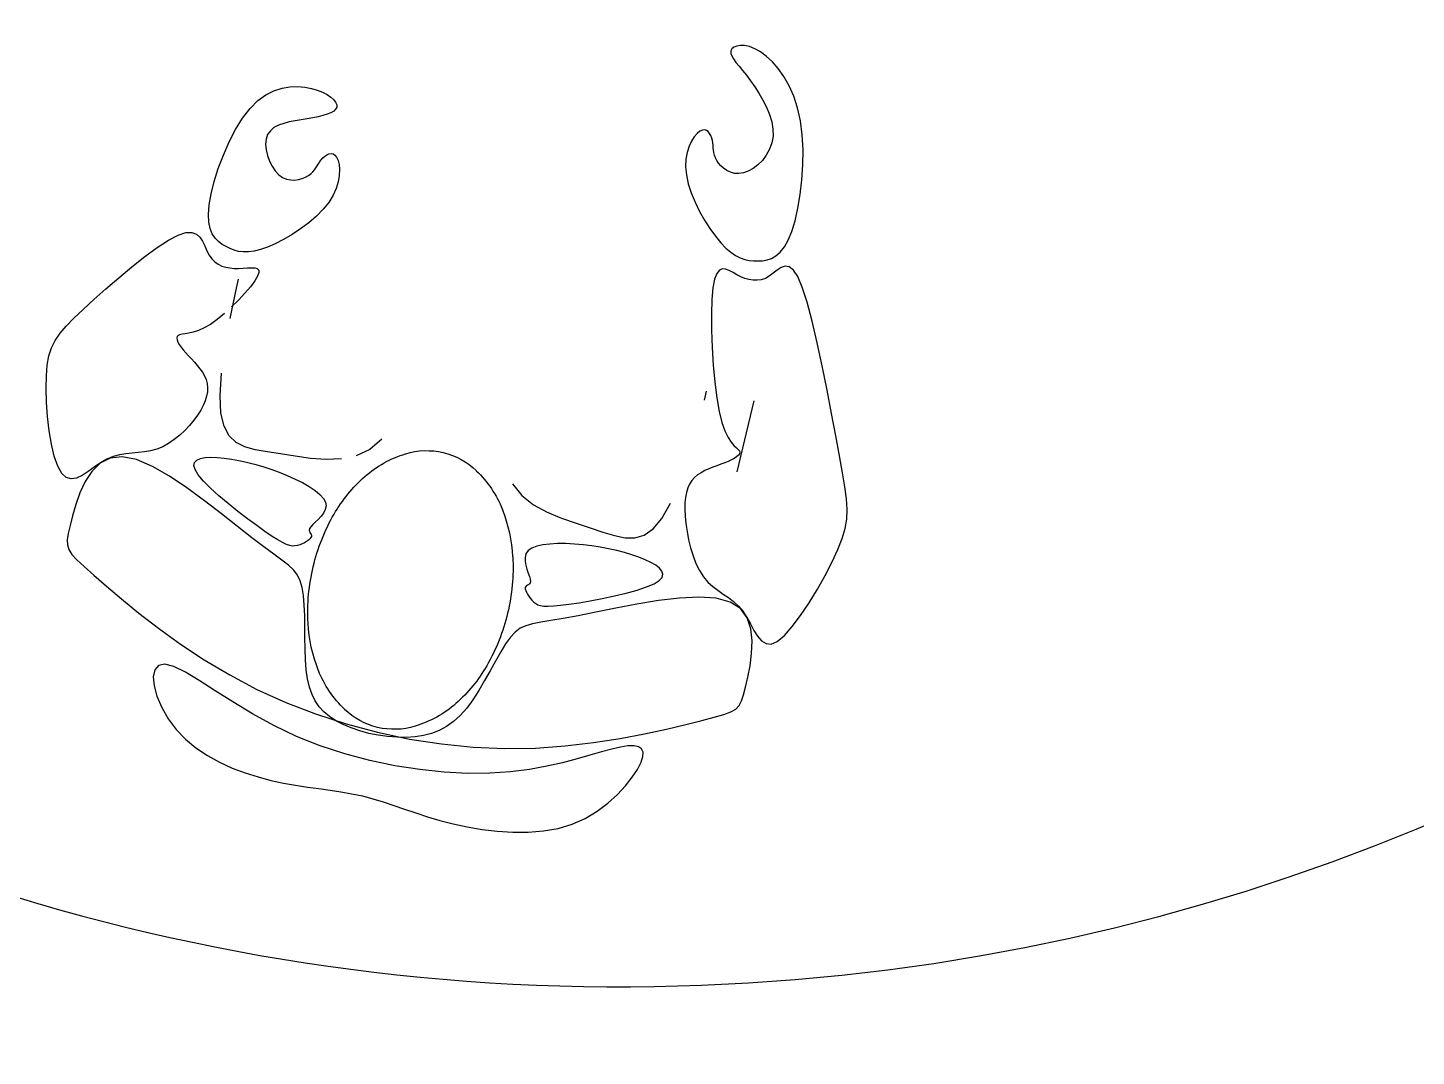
# Model space of a CAD drawing. Header units: metres. Extents: x -39 to 21688, y -24 to 9022.
# Drawn here: x 22.868 to 23.913, y 6.173 to 6.947 of the extents above; entities that cross this region are included whole.
import ezdxf

# ---------------------------------------------------------------- set-up
doc = ezdxf.new("R2010")
doc.units = ezdxf.units.M
doc.header["$MEASUREMENT"] = 0
for name, color, linetype in [('AR-MOBILIRIO', 1, 'Continuous'), ('AR-PUERTAS', 2, 'Continuous'), ('AR-VENTANAS', 2, 'Continuous'), ('MOBILIARIO', 42, 'Continuous')]:
    doc.layers.add(name, color=color, linetype=linetype)

# ---------------------------------------------------------------- blocks, each defined once
blk = doc.blocks.new('A$C23125473')
at = {"layer": 'AR-MOBILIRIO'}
for p, q in [((1.8625, 4.0096), (1.8719, 4.0124)), ((1.8719, 4.0124), (1.8818, 4.0149)), ((1.8818, 4.0149), (1.8924, 4.0172)), ((1.8924, 4.0172), (1.9036, 4.0191)), ((1.9036, 4.0191), (1.915, 4.0205)), ((1.915, 4.0205), (1.9267, 4.0212)), ((1.9267, 4.0212), (1.9383, 4.0212)), ((1.9383, 4.0212), (1.9497, 4.0202)), ((1.9497, 4.0202), (1.9608, 4.0183)), ((1.9608, 4.0183), (1.9713, 4.0151)), ((1.9713, 4.0151), (1.9811, 4.0108)), ((1.8371, 4.001), (1.8453, 4.0038)), ((1.8453, 4.0038), (1.8537, 4.0067)), ((1.8537, 4.0067), (1.8625, 4.0096)), ((1.9811, 4.0108), (1.9901, 4.0054)), ((1.9901, 4.0054), (1.9982, 3.9994)), ((1.7974, 3.9908), (1.8055, 3.9922)), ((1.8055, 3.9922), (1.8135, 3.9939)), ((1.8135, 3.9939), (1.8213, 3.996)), ((1.8213, 3.996), (1.8292, 3.9984)), ((1.8292, 3.9984), (1.8371, 4.001)), ((1.9982, 3.9994), (2.0054, 3.9929)), ((2.0054, 3.9929), (2.0115, 3.9863)), ((1.7351, 3.9796), (1.7447, 3.9822)), ((1.7447, 3.9822), (1.7541, 3.9842)), ((1.7541, 3.9842), (1.7632, 3.9859)), ((1.7632, 3.9859), (1.7721, 3.9872)), ((1.7721, 3.9872), (1.7807, 3.9884)), ((1.7807, 3.9884), (1.7892, 3.9896)), ((1.7892, 3.9896), (1.7974, 3.9908)), ((2.0115, 3.9863), (2.0166, 3.9799)), ((1.706, 3.9685), (1.7156, 3.9729)), ((1.7156, 3.9729), (1.7253, 3.9765)), ((1.7253, 3.9765), (1.7351, 3.9796)), ((1.838, 3.9712), (1.8191, 3.9673)), ((1.8568, 3.9741), (1.838, 3.9712)), ((1.8751, 3.976), (1.8568, 3.9741)), ((1.8928, 3.9769), (1.8751, 3.976)), ((1.9094, 3.9768), (1.8928, 3.9769)), ((1.9249, 3.9758), (1.9094, 3.9768)), ((1.9392, 3.974), (1.9249, 3.9758)), ((1.9523, 3.9716), (1.9392, 3.974)), ((1.9642, 3.9689), (1.9523, 3.9716)), ((2.0166, 3.9799), (2.0205, 3.9739)), ((2.0205, 3.9739), (2.0232, 3.9686)), ((1.6883, 3.9578), (1.6969, 3.9635)), ((1.6969, 3.9635), (1.706, 3.9685)), ((1.8002, 3.9623), (1.7817, 3.9562)), ((1.8191, 3.9673), (1.8002, 3.9623)), ((1.975, 3.9661), (1.9642, 3.9689)), ((1.9847, 3.9633), (1.975, 3.9661)), ((1.9934, 3.9607), (1.9847, 3.9633)), ((2.0011, 3.9586), (1.9934, 3.9607)), ((2.0232, 3.9686), (2.0246, 3.9643)), ((2.0247, 3.9609), (2.0236, 3.9585)), ((2.0246, 3.9643), (2.0247, 3.9609)), ((1.6733, 3.9439), (1.6803, 3.9512)), ((1.6803, 3.9512), (1.6883, 3.9578)), ((1.7639, 3.9491), (1.7469, 3.9409)), ((1.7817, 3.9562), (1.7639, 3.9491)), ((1.825, 3.946), (1.849, 3.9511)), ((1.8325, 3.9493), (1.8254, 3.9482)), ((1.8396, 3.9498), (1.8325, 3.9493)), ((1.8465, 3.9499), (1.8396, 3.9498)), ((1.8531, 3.9495), (1.8465, 3.9499)), ((1.849, 3.9511), (1.873, 3.9548)), ((1.8594, 3.9485), (1.8531, 3.9495)), ((1.873, 3.9548), (1.8969, 3.9572)), ((1.8969, 3.9572), (1.9206, 3.9582)), ((1.9206, 3.9582), (1.9437, 3.9579)), ((1.9437, 3.9579), (1.9661, 3.9563)), ((1.9661, 3.9563), (1.9874, 3.9538)), ((1.9874, 3.9538), (2.0074, 3.9507)), ((2.0077, 3.9571), (2.0011, 3.9586)), ((2.0074, 3.9507), (2.0259, 3.9472)), ((2.0133, 3.9563), (2.0077, 3.9571)), ((2.0179, 3.9563), (2.0133, 3.9563)), ((2.0213, 3.957), (2.0179, 3.9563)), ((2.0236, 3.9585), (2.0213, 3.957)), ((1.6673, 3.9358), (1.6733, 3.9439)), ((1.7469, 3.9409), (1.7309, 3.9321)), ((1.7782, 3.9322), (1.8014, 3.9397)), ((1.799, 3.9401), (1.7935, 3.9373)), ((1.8051, 3.9427), (1.799, 3.9401)), ((1.8014, 3.9397), (1.825, 3.946)), ((1.8116, 3.9449), (1.8051, 3.9427)), ((1.8184, 3.9468), (1.8116, 3.9449)), ((1.8254, 3.9482), (1.8184, 3.9468)), ((1.8654, 3.9469), (1.8594, 3.9485)), ((1.8712, 3.9447), (1.8654, 3.9469)), ((1.8768, 3.9417), (1.8712, 3.9447)), ((1.8821, 3.9379), (1.8768, 3.9417)), ((2.0259, 3.9472), (2.0424, 3.9436)), ((2.0424, 3.9436), (2.0569, 3.9402)), ((2.0569, 3.9402), (2.0689, 3.9371)), ((1.6625, 3.9273), (1.6673, 3.9358)), ((1.7309, 3.9321), (1.7161, 3.9232)), ((1.7558, 3.9235), (1.7782, 3.9322)), ((1.7845, 3.9307), (1.781, 3.9268)), ((1.7887, 3.9341), (1.7845, 3.9307)), ((1.7935, 3.9373), (1.7887, 3.9341)), ((1.8872, 3.9333), (1.8821, 3.9379)), ((1.892, 3.9278), (1.8872, 3.9333)), ((2.0689, 3.9371), (2.0783, 3.9347)), ((2.0783, 3.9347), (2.0855, 3.9326)), ((2.0855, 3.9326), (2.0907, 3.9307)), ((2.0907, 3.9307), (2.0944, 3.9285)), ((2.0944, 3.9285), (2.097, 3.9259)), ((1.6568, 3.9111), (1.6589, 3.9189)), ((1.6589, 3.9189), (1.6625, 3.9273)), ((1.7161, 3.9232), (1.7027, 3.9147)), ((1.7342, 3.9137), (1.7558, 3.9235)), ((1.7781, 3.9224), (1.7756, 3.9175)), ((1.781, 3.9268), (1.7781, 3.9224)), ((1.8967, 3.9215), (1.892, 3.9278)), ((1.9012, 3.9145), (1.8967, 3.9215)), ((2.097, 3.9259), (2.0988, 3.9224)), ((2.0988, 3.9224), (2.1003, 3.9179)), ((2.1003, 3.9179), (2.1018, 3.912)), ((1.6562, 3.9043), (1.6568, 3.9111)), ((1.7027, 3.9147), (1.6907, 3.9071)), ((1.7138, 3.9029), (1.7342, 3.9137)), ((1.7738, 3.912), (1.7723, 3.9059)), ((1.7756, 3.9175), (1.7738, 3.912)), ((1.9055, 3.9071), (1.9012, 3.9145)), ((2.1018, 3.912), (2.1035, 3.9046)), ((1.6573, 3.899), (1.6562, 3.9043)), ((1.6601, 3.8957), (1.6573, 3.899)), ((1.6803, 3.9009), (1.6717, 3.8966)), ((1.6907, 3.9071), (1.6803, 3.9009)), ((1.6945, 3.8914), (1.7138, 3.9029)), ((1.7713, 3.899), (1.7707, 3.8914)), ((1.7723, 3.9059), (1.7713, 3.899)), ((1.9097, 3.8997), (1.9055, 3.9071)), ((1.9137, 3.8924), (1.9097, 3.8997)), ((2.1035, 3.9046), (2.1052, 3.8959)), ((1.6649, 3.8948), (1.6601, 3.8957)), ((1.6717, 3.8966), (1.6649, 3.8948)), ((1.6766, 3.8796), (1.6945, 3.8914)), ((1.7707, 3.8914), (1.7704, 3.8832)), ((1.9176, 3.8856), (1.9137, 3.8924)), ((2.1052, 3.8959), (2.1064, 3.8867)), ((2.1064, 3.8867), (2.1067, 3.8772)), ((1.6602, 3.8677), (1.6766, 3.8796)), ((1.7704, 3.8832), (1.7703, 3.8748)), ((1.9213, 3.8795), (1.9176, 3.8856)), ((1.9249, 3.8744), (1.9213, 3.8795)), ((2.1067, 3.8772), (2.1057, 3.8682)), ((2.1109, 3.8738), (2.1138, 3.8773)), ((2.1138, 3.8773), (2.1172, 3.8793)), ((2.1172, 3.8793), (2.1211, 3.8796)), ((2.1211, 3.8796), (2.1256, 3.8776)), ((2.1256, 3.8776), (2.131, 3.8732)), ((1.6453, 3.8563), (1.6602, 3.8677)), ((1.7702, 3.8663), (1.7701, 3.8581)), ((1.7703, 3.8748), (1.7702, 3.8663)), ((1.9285, 3.8706), (1.9249, 3.8744)), ((1.9323, 3.8678), (1.9285, 3.8706)), ((1.9366, 3.8658), (1.9323, 3.8678)), ((1.9416, 3.8643), (1.9366, 3.8658)), ((2.1057, 3.8682), (2.1029, 3.8599)), ((2.1055, 3.8645), (2.1081, 3.8694)), ((2.1081, 3.8694), (2.1109, 3.8738)), ((2.131, 3.8732), (2.1369, 3.8665)), ((2.1369, 3.8665), (2.1432, 3.8582)), ((1.6322, 3.8456), (1.6453, 3.8563)), ((1.7701, 3.8581), (1.7698, 3.8503)), ((1.9478, 3.8631), (1.9416, 3.8643)), ((1.9553, 3.8618), (1.9478, 3.8631)), ((1.9646, 3.8603), (1.9553, 3.8618)), ((1.9758, 3.8583), (1.9646, 3.8603)), ((1.9891, 3.8556), (1.9758, 3.8583)), ((2.0041, 3.8526), (1.9891, 3.8556)), ((2.1029, 3.8599), (2.0979, 3.853)), ((2.0997, 3.855), (2.1027, 3.8596)), ((2.1027, 3.8596), (2.1055, 3.8645)), ((2.1432, 3.8582), (2.1496, 3.8486)), ((1.6209, 3.836), (1.6322, 3.8456)), ((1.7698, 3.8503), (1.7692, 3.8431)), ((1.9387, 3.8437), (1.9398, 3.8452)), ((1.9398, 3.8452), (1.9411, 3.8467)), ((1.9411, 3.8467), (1.9424, 3.848)), ((1.9424, 3.848), (1.9439, 3.8491)), ((1.9439, 3.8491), (1.9455, 3.85)), ((1.9455, 3.85), (1.9476, 3.8506)), ((1.9476, 3.8506), (1.9501, 3.851)), ((1.9501, 3.851), (1.9534, 3.8511)), ((1.9534, 3.8511), (1.9575, 3.8509)), ((1.9575, 3.8509), (1.9626, 3.8504)), ((1.9626, 3.8504), (1.9689, 3.8496)), ((1.9689, 3.8496), (1.9765, 3.8485)), ((1.9765, 3.8485), (1.985, 3.847)), ((1.985, 3.847), (1.994, 3.8453)), ((1.994, 3.8453), (2.0032, 3.8434)), ((2.02, 3.8495), (2.0041, 3.8526)), ((2.0362, 3.8468), (2.02, 3.8495)), ((2.052, 3.845), (2.0362, 3.8468)), ((2.0667, 3.8443), (2.052, 3.845)), ((2.0796, 3.8451), (2.0667, 3.8443)), ((2.0902, 3.848), (2.0796, 3.8451)), ((2.0849, 3.842), (2.0889, 3.8447)), ((2.0889, 3.8447), (2.0927, 3.8477)), ((2.0979, 3.853), (2.0902, 3.848)), ((2.0927, 3.8477), (2.0964, 3.851)), ((2.0964, 3.851), (2.0997, 3.855)), ((2.1496, 3.8486), (2.1559, 3.8384)), ((1.6115, 3.8278), (1.6209, 3.836)), ((1.7682, 3.837), (1.7668, 3.832)), ((1.7692, 3.8431), (1.7682, 3.837)), ((1.9361, 3.838), (1.9364, 3.8393)), ((1.9361, 3.8371), (1.9361, 3.838)), ((1.9365, 3.8364), (1.9361, 3.8371)), ((1.9364, 3.8393), (1.9369, 3.8406)), ((1.9371, 3.8359), (1.9365, 3.8364)), ((1.9369, 3.8406), (1.9377, 3.8422)), ((1.9378, 3.8354), (1.9371, 3.8359)), ((1.9377, 3.8422), (1.9387, 3.8437)), ((1.9386, 3.835), (1.9378, 3.8354)), ((1.9393, 3.8344), (1.9386, 3.835)), ((1.9398, 3.8336), (1.9393, 3.8344)), ((2.0032, 3.8434), (2.012, 3.8413)), ((2.012, 3.8413), (2.0202, 3.839)), ((2.0202, 3.839), (2.0274, 3.8367)), ((2.0274, 3.8367), (2.033, 3.8343)), ((2.033, 3.8343), (2.0369, 3.8319)), ((2.0734, 3.833), (2.0771, 3.8363)), ((2.0771, 3.8363), (2.081, 3.8392)), ((2.081, 3.8392), (2.0849, 3.842)), ((2.1559, 3.8384), (2.1617, 3.828)), ((1.6042, 3.8214), (1.6115, 3.8278)), ((1.7618, 3.824), (1.7579, 3.8204)), ((1.7647, 3.8278), (1.7618, 3.824)), ((1.7668, 3.832), (1.7647, 3.8278)), ((1.9373, 3.8234), (1.9383, 3.8262)), ((1.9383, 3.8262), (1.9392, 3.8288)), ((1.9392, 3.8288), (1.9398, 3.8309)), ((1.94, 3.8325), (1.9398, 3.8336)), ((1.9398, 3.8309), (1.94, 3.8325)), ((2.0369, 3.8319), (2.039, 3.8295)), ((2.0389, 3.8248), (2.037, 3.8225)), ((2.0396, 3.8271), (2.0389, 3.8248)), ((2.039, 3.8295), (2.0396, 3.8271)), ((2.0645, 3.8191), (2.0671, 3.8244)), ((2.0671, 3.8244), (2.0701, 3.829)), ((2.0701, 3.829), (2.0734, 3.833)), ((2.1617, 3.828), (2.167, 3.8178)), ((1.5949, 3.8122), (1.5987, 3.8163)), ((1.5987, 3.8163), (1.6042, 3.8214)), ((1.753, 3.8165), (1.7468, 3.812)), ((1.7579, 3.8204), (1.753, 3.8165)), ((1.9359, 3.8173), (1.9365, 3.8204)), ((1.9359, 3.8144), (1.9359, 3.8173)), ((1.9366, 3.8117), (1.9359, 3.8144)), ((1.9365, 3.8204), (1.9373, 3.8234)), ((2.0214, 3.8143), (2.0162, 3.8125)), ((2.0262, 3.8162), (2.0214, 3.8143)), ((2.0305, 3.8182), (2.0262, 3.8162)), ((2.0342, 3.8203), (2.0305, 3.8182)), ((2.037, 3.8225), (2.0342, 3.8203)), ((2.0605, 3.8073), (2.0623, 3.8133)), ((2.0623, 3.8133), (2.0645, 3.8191)), ((2.167, 3.8178), (2.1713, 3.8084)), ((1.5914, 3.8012), (1.5915, 3.805)), ((1.5915, 3.805), (1.5926, 3.8086)), ((1.5926, 3.8086), (1.5949, 3.8122)), ((1.7393, 3.8065), (1.7302, 3.7996)), ((1.7468, 3.812), (1.7393, 3.8065)), ((1.7534, 3.8033), (1.7498, 3.8013)), ((1.7564, 3.8047), (1.7534, 3.8033)), ((1.7588, 3.8055), (1.7564, 3.8047)), ((1.7609, 3.8059), (1.7588, 3.8055)), ((1.7628, 3.8058), (1.7609, 3.8059)), ((1.7646, 3.8055), (1.7628, 3.8058)), ((1.7664, 3.8049), (1.7646, 3.8055)), ((1.7682, 3.8042), (1.7664, 3.8049)), ((1.7699, 3.8034), (1.7682, 3.8042)), ((1.7715, 3.8024), (1.7699, 3.8034)), ((1.9383, 3.8093), (1.9366, 3.8117)), ((1.941, 3.8074), (1.9383, 3.8093)), ((1.9447, 3.806), (1.941, 3.8074)), ((1.9493, 3.805), (1.9447, 3.806)), ((1.9546, 3.8044), (1.9493, 3.805)), ((1.9604, 3.8041), (1.9546, 3.8044)), ((1.9666, 3.8041), (1.9604, 3.8041)), ((1.973, 3.8045), (1.9666, 3.8041)), ((1.9796, 3.805), (1.973, 3.8045)), ((1.9861, 3.8058), (1.9796, 3.805)), ((1.9925, 3.8068), (1.9861, 3.8058)), ((1.9988, 3.808), (1.9925, 3.8068)), ((2.0049, 3.8093), (1.9988, 3.808)), ((2.0107, 3.8108), (2.0049, 3.8093)), ((2.0162, 3.8125), (2.0107, 3.8108)), ((2.059, 3.8011), (2.0605, 3.8073)), ((2.1713, 3.8084), (2.1745, 3.8002)), ((1.5922, 3.7965), (1.5914, 3.8012)), ((1.5936, 3.7905), (1.5922, 3.7965)), ((1.7302, 3.7996), (1.7195, 3.7912)), ((1.7402, 3.795), (1.734, 3.7905)), ((1.7455, 3.7986), (1.7402, 3.795)), ((1.7498, 3.8013), (1.7455, 3.7986)), ((1.7729, 3.8014), (1.7715, 3.8024)), ((1.774, 3.8005), (1.7729, 3.8014)), ((1.7735, 3.7939), (1.7736, 3.7948)), ((1.7738, 3.7928), (1.7735, 3.7939)), ((1.7736, 3.7948), (1.7739, 3.7957)), ((1.7747, 3.7914), (1.7738, 3.7928)), ((1.7739, 3.7957), (1.7744, 3.7964)), ((1.7748, 3.7995), (1.774, 3.8005)), ((1.7744, 3.7964), (1.7749, 3.7971)), ((1.7752, 3.7986), (1.7748, 3.7995)), ((1.7749, 3.7971), (1.7752, 3.7978)), ((1.7752, 3.7978), (1.7752, 3.7986)), ((1.9849, 3.7922), (1.9945, 3.7954)), ((1.9945, 3.7954), (2.0033, 3.798)), ((2.0033, 3.798), (2.0112, 3.7996)), ((2.0112, 3.7996), (2.0186, 3.7996)), ((2.0186, 3.7996), (2.0256, 3.7976)), ((2.0256, 3.7976), (2.0322, 3.7929)), ((2.0322, 3.7929), (2.0388, 3.7851)), ((2.0569, 3.789), (2.0578, 3.7949)), ((2.0578, 3.7949), (2.059, 3.8011)), ((2.1745, 3.8002), (2.1767, 3.7927)), ((2.1767, 3.7927), (2.1779, 3.7856)), ((1.5954, 3.7831), (1.5936, 3.7905)), ((1.5978, 3.7747), (1.5954, 3.7831)), ((1.7195, 3.7912), (1.7075, 3.7817)), ((1.7271, 3.7854), (1.7198, 3.7798)), ((1.734, 3.7905), (1.7271, 3.7854)), ((1.7762, 3.7898), (1.7747, 3.7914)), ((1.7781, 3.7879), (1.7762, 3.7898)), ((1.7803, 3.7858), (1.7781, 3.7879)), ((1.7824, 3.7835), (1.7803, 3.7858)), ((1.7843, 3.7811), (1.7824, 3.7835)), ((1.9525, 3.7805), (1.9633, 3.785)), ((1.9633, 3.785), (1.9743, 3.7888)), ((1.9743, 3.7888), (1.9849, 3.7922)), ((2.0388, 3.7851), (2.0453, 3.7736)), ((2.0562, 3.7782), (2.0564, 3.7833)), ((2.0564, 3.7833), (2.0569, 3.789)), ((2.1779, 3.7856), (2.1782, 3.7783)), ((1.6009, 3.7659), (1.5978, 3.7747)), ((1.6947, 3.7718), (1.6815, 3.7621)), ((1.7075, 3.7817), (1.6947, 3.7718)), ((1.7125, 3.7739), (1.7056, 3.768)), ((1.7198, 3.7798), (1.7125, 3.7739)), ((1.7842, 3.77), (1.7858, 3.7729)), ((1.7856, 3.7785), (1.7843, 3.7811)), ((1.7862, 3.7757), (1.7856, 3.7785)), ((1.7858, 3.7729), (1.7862, 3.7757)), ((1.9334, 3.7679), (1.9423, 3.7749)), ((1.9423, 3.7749), (1.9525, 3.7805)), ((2.0562, 3.7735), (2.0562, 3.7782)), ((2.0566, 3.7693), (2.0562, 3.7735)), ((2.1782, 3.7783), (2.1777, 3.7704)), ((1.6049, 3.7573), (1.6009, 3.7659)), ((1.6815, 3.7621), (1.6683, 3.7533)), ((1.6993, 3.7623), (1.6939, 3.757)), ((1.7056, 3.768), (1.6993, 3.7623)), ((1.7685, 3.7582), (1.7735, 3.7611)), ((1.7735, 3.7611), (1.7779, 3.764)), ((1.7779, 3.764), (1.7815, 3.767)), ((1.7815, 3.767), (1.7842, 3.77)), ((1.9264, 3.759), (1.9334, 3.7679)), ((2.0573, 3.7656), (2.0566, 3.7693)), ((2.0583, 3.7622), (2.0573, 3.7656)), ((2.0596, 3.7593), (2.0583, 3.7622)), ((2.1765, 3.7613), (2.1747, 3.7507)), ((2.1777, 3.7704), (2.1765, 3.7613)), ((1.5873, 3.7513), (1.5843, 3.7459)), ((1.5906, 3.7544), (1.5873, 3.7513)), ((1.5943, 3.7554), (1.5906, 3.7544)), ((1.5984, 3.7547), (1.5943, 3.7554)), ((1.6026, 3.7527), (1.5984, 3.7547)), ((1.6071, 3.7498), (1.6026, 3.7527)), ((1.6099, 3.7497), (1.6049, 3.7573)), ((1.6683, 3.7533), (1.6555, 3.746)), ((1.69, 3.7523), (1.6876, 3.7484)), ((1.6939, 3.757), (1.69, 3.7523)), ((1.7509, 3.7504), (1.757, 3.7528)), ((1.757, 3.7528), (1.7629, 3.7555)), ((1.7629, 3.7555), (1.7685, 3.7582)), ((2.0613, 3.7566), (2.0596, 3.7593)), ((2.0633, 3.7544), (2.0613, 3.7566)), ((2.0657, 3.7524), (2.0633, 3.7544)), ((2.0683, 3.7507), (2.0657, 3.7524)), ((2.0711, 3.7491), (2.0683, 3.7507)), ((2.1747, 3.7507), (2.1724, 3.738)), ((1.5843, 3.7459), (1.5817, 3.7383)), ((1.6117, 3.7466), (1.6071, 3.7498)), ((1.6161, 3.7436), (1.6099, 3.7497)), ((1.6164, 3.7434), (1.6117, 3.7466)), ((1.6237, 3.7397), (1.6161, 3.7436)), ((1.6212, 3.7406), (1.6164, 3.7434)), ((1.6259, 3.7386), (1.6212, 3.7406)), ((1.6435, 3.7409), (1.6328, 3.7387)), ((1.6555, 3.746), (1.6435, 3.7409)), ((1.6876, 3.7484), (1.6868, 3.7453)), ((1.6868, 3.7453), (1.6873, 3.743)), ((1.6873, 3.743), (1.689, 3.7412)), ((1.689, 3.7412), (1.6917, 3.74)), ((1.7094, 3.7397), (1.7149, 3.7405)), ((1.7149, 3.7405), (1.7205, 3.7415)), ((1.7205, 3.7415), (1.7264, 3.7428)), ((1.7264, 3.7428), (1.7324, 3.7443)), ((1.7324, 3.7443), (1.7386, 3.7461)), ((1.7386, 3.7461), (1.7447, 3.7481)), ((1.7447, 3.7481), (1.7509, 3.7504)), ((1.7862, 3.7408), (1.7744, 3.7399)), ((1.7978, 3.7404), (1.7862, 3.7408)), ((2.0741, 3.7478), (2.0711, 3.7491)), ((2.0772, 3.7466), (2.0741, 3.7478)), ((2.0802, 3.7455), (2.0772, 3.7466)), ((2.0832, 3.7444), (2.0802, 3.7455)), ((2.0861, 3.7433), (2.0832, 3.7444)), ((2.0888, 3.7422), (2.0861, 3.7433)), ((2.0912, 3.741), (2.0888, 3.7422)), ((2.0933, 3.7399), (2.0912, 3.741)), ((2.0956, 3.7501), (2.1084, 3.6966)), ((1.5817, 3.7383), (1.5796, 3.7292)), ((1.6328, 3.7387), (1.6237, 3.7397)), ((1.6307, 3.7373), (1.6259, 3.7386)), ((1.6354, 3.7365), (1.6307, 3.7373)), ((1.6402, 3.736), (1.6354, 3.7365)), ((1.6449, 3.7356), (1.6402, 3.736)), ((1.6495, 3.7351), (1.6449, 3.7356)), ((1.6542, 3.7343), (1.6495, 3.7351)), ((1.6588, 3.7331), (1.6542, 3.7343)), ((1.6633, 3.7312), (1.6588, 3.7331)), ((1.6677, 3.7288), (1.6633, 3.7312)), ((1.6917, 3.74), (1.6953, 3.7393)), ((1.6953, 3.7393), (1.6995, 3.7391)), ((1.6995, 3.7391), (1.7043, 3.7393)), ((1.7043, 3.7393), (1.7094, 3.7397)), ((1.7251, 3.7312), (1.7185, 3.7279)), ((1.7329, 3.7334), (1.7251, 3.7312)), ((1.7419, 3.735), (1.7329, 3.7334)), ((1.752, 3.7365), (1.7419, 3.735)), ((1.7629, 3.7383), (1.752, 3.7365)), ((1.7744, 3.7399), (1.7629, 3.7383)), ((1.8191, 3.7333), (1.8089, 3.7381)), ((1.8282, 3.7255), (1.8191, 3.7333)), ((2.091, 3.7277), (2.0931, 3.7302)), ((2.0931, 3.7302), (2.0949, 3.7319)), ((2.095, 3.7387), (2.0933, 3.7399)), ((2.0949, 3.7319), (2.0963, 3.7332)), ((2.0964, 3.7375), (2.095, 3.7387)), ((2.0963, 3.7332), (2.0972, 3.7342)), ((2.0972, 3.7364), (2.0964, 3.7375)), ((2.0975, 3.7353), (2.0972, 3.7364)), ((2.0972, 3.7342), (2.0975, 3.7353)), ((2.1724, 3.738), (2.1697, 3.723)), ((1.5796, 3.7292), (1.5779, 3.7191)), ((1.672, 3.7258), (1.6677, 3.7288)), ((1.6761, 3.7225), (1.672, 3.7258)), ((1.68, 3.7189), (1.6761, 3.7225)), ((1.7132, 3.7229), (1.7094, 3.7157)), ((1.7185, 3.7279), (1.7132, 3.7229)), ((2.084, 3.7129), (2.0863, 3.7193)), ((2.0863, 3.7193), (2.0887, 3.7242)), ((2.0887, 3.7242), (2.091, 3.7277)), ((2.1697, 3.723), (2.1665, 3.7062)), ((1.5779, 3.7191), (1.5767, 3.7084)), ((1.6835, 3.7151), (1.68, 3.7189)), ((1.6867, 3.7113), (1.6835, 3.7151)), ((1.6895, 3.7075), (1.6867, 3.7113)), ((1.7094, 3.7157), (1.7071, 3.7058)), ((2.0819, 3.7046), (2.084, 3.7129)), ((1.5767, 3.7084), (1.5759, 3.6976)), ((1.6919, 3.7037), (1.6895, 3.7075)), ((1.6938, 3.7001), (1.6919, 3.7037)), ((1.6953, 3.6966), (1.6938, 3.7001)), ((1.7071, 3.7058), (1.7065, 3.6927)), ((2.0801, 3.6943), (2.0819, 3.7046)), ((2.1665, 3.7062), (2.1631, 3.6885)), ((1.5759, 3.6976), (1.5755, 3.6873)), ((1.6963, 3.6932), (1.6953, 3.6966)), ((1.6969, 3.6899), (1.6963, 3.6932)), ((1.697, 3.6867), (1.6969, 3.6899)), ((1.7065, 3.6927), (1.7075, 3.6759)), ((2.0708, 3.6961), (2.0724, 3.6893)), ((2.0786, 3.6825), (2.0801, 3.6943)), ((2.1631, 3.6885), (2.1595, 3.6704)), ((1.5755, 3.6873), (1.5757, 3.6779)), ((1.5757, 3.6779), (1.5764, 3.6698)), ((1.6932, 3.6751), (1.6947, 3.6779)), ((1.6947, 3.6779), (1.6959, 3.6807)), ((1.6959, 3.6807), (1.6967, 3.6836)), ((1.6967, 3.6836), (1.697, 3.6867)), ((2.0774, 3.6697), (2.0786, 3.6825)), ((1.5764, 3.6698), (1.5777, 3.6629)), ((1.6848, 3.6651), (1.6871, 3.6675)), ((1.6871, 3.6675), (1.6892, 3.67)), ((1.6892, 3.67), (1.6913, 3.6725)), ((1.6913, 3.6725), (1.6932, 3.6751)), ((2.0766, 3.6565), (2.0774, 3.6697)), ((2.1595, 3.6704), (2.1557, 3.6529)), ((1.5777, 3.6629), (1.5796, 3.6568)), ((1.5796, 3.6568), (1.5824, 3.6512)), ((1.6771, 3.6562), (1.6787, 3.6583)), ((1.6787, 3.6583), (1.6806, 3.6605)), ((1.6806, 3.6605), (1.6827, 3.6628)), ((1.6827, 3.6628), (1.6848, 3.6651)), ((2.0762, 3.6435), (2.0766, 3.6565)), ((1.5824, 3.6512), (1.586, 3.6458)), ((1.6738, 3.6493), (1.6741, 3.6507)), ((1.6741, 3.6482), (1.6738, 3.6493)), ((1.6741, 3.6507), (1.6747, 3.6524)), ((1.6748, 3.6474), (1.6741, 3.6482)), ((1.6747, 3.6524), (1.6757, 3.6542)), ((1.676, 3.6469), (1.6748, 3.6474)), ((1.6757, 3.6542), (1.6771, 3.6562)), ((1.6778, 3.6466), (1.676, 3.6469)), ((1.6802, 3.6463), (1.6778, 3.6466)), ((1.683, 3.6458), (1.6802, 3.6463)), ((2.1557, 3.6529), (2.1519, 3.6367)), ((1.586, 3.6458), (1.5907, 3.6404)), ((1.5907, 3.6404), (1.5964, 3.6345)), ((1.6863, 3.645), (1.683, 3.6458)), ((1.6901, 3.6438), (1.6863, 3.645)), ((1.6944, 3.6418), (1.6901, 3.6438)), ((1.6992, 3.6391), (1.6944, 3.6418)), ((1.7043, 3.6354), (1.6992, 3.6391)), ((2.0761, 3.6313), (2.0762, 3.6435)), ((2.1519, 3.6367), (2.1482, 3.6225)), ((1.5964, 3.6345), (1.6033, 3.6279)), ((1.6033, 3.6279), (1.6115, 3.6205)), ((1.7097, 3.6309), (1.7043, 3.6354)), ((1.7139, 3.6347), (1.7188, 3.6119)), ((1.7203, 3.6208), (1.7151, 3.626)), ((2.0765, 3.6205), (2.0761, 3.6313)), ((1.6115, 3.6205), (1.6205, 3.6124)), ((1.7251, 3.6157), (1.7203, 3.6208)), ((1.7292, 3.6108), (1.7251, 3.6157)), ((2.0773, 3.6116), (2.0765, 3.6205)), ((2.1482, 3.6225), (2.1445, 3.6112)), ((1.6205, 3.6124), (1.6302, 3.604)), ((1.7188, 3.6119), (1.7204, 3.6052)), ((1.7325, 3.6064), (1.7292, 3.6108)), ((1.7347, 3.6028), (1.7325, 3.6064)), ((2.0785, 3.6051), (2.0773, 3.6116)), ((2.0801, 3.6008), (2.0785, 3.6051)), ((2.1013, 3.6045), (2.0983, 3.6033)), ((2.1044, 3.6054), (2.1013, 3.6045)), ((2.1075, 3.6059), (2.1044, 3.6054)), ((2.1105, 3.6059), (2.1075, 3.6059)), ((2.1136, 3.6055), (2.1105, 3.6059)), ((2.1167, 3.6045), (2.1136, 3.6055)), ((2.1197, 3.6029), (2.1167, 3.6045)), ((2.1445, 3.6112), (2.1411, 3.6032)), ((1.6302, 3.604), (1.6401, 3.5958)), ((1.6401, 3.5958), (1.6499, 3.5881)), ((1.7049, 3.5938), (1.7077, 3.5952)), ((1.7077, 3.5952), (1.7107, 3.5961)), ((1.7107, 3.5961), (1.7138, 3.5967)), ((1.7138, 3.5967), (1.717, 3.597)), ((1.717, 3.597), (1.7204, 3.597)), ((1.7204, 3.597), (1.7238, 3.5969)), ((1.7238, 3.5969), (1.727, 3.5966)), ((1.727, 3.5966), (1.73, 3.5965)), ((1.73, 3.5965), (1.7325, 3.5967)), ((1.7325, 3.5967), (1.7344, 3.5972)), ((1.7344, 3.5972), (1.7355, 3.5983)), ((1.7357, 3.6001), (1.7347, 3.6028)), ((1.7355, 3.5983), (1.7357, 3.6001)), ((2.0821, 3.5983), (2.0801, 3.6008)), ((2.0843, 3.5974), (2.0821, 3.5983)), ((2.0868, 3.5976), (2.0843, 3.5974)), ((2.0895, 3.5986), (2.0868, 3.5976)), ((2.0924, 3.6001), (2.0895, 3.5986)), ((2.0953, 3.6018), (2.0924, 3.6001)), ((2.0983, 3.6033), (2.0953, 3.6018)), ((2.1226, 3.6007), (2.1197, 3.6029)), ((2.1256, 3.5984), (2.1226, 3.6007)), ((2.1285, 3.5964), (2.1256, 3.5984)), ((2.1315, 3.5954), (2.1285, 3.5964)), ((2.1346, 3.5959), (2.1315, 3.5954)), ((2.1378, 3.5983), (2.1346, 3.5959)), ((2.1411, 3.6032), (2.1378, 3.5983)), ((1.6499, 3.5881), (1.6592, 3.5813)), ((1.695, 3.5801), (1.6965, 3.5837)), ((1.6965, 3.5837), (1.6982, 3.587)), ((1.6982, 3.587), (1.7001, 3.5898)), ((1.7001, 3.5898), (1.7024, 3.592)), ((1.7024, 3.592), (1.7049, 3.5938)), ((1.7203, 3.5842), (1.717, 3.5833)), ((1.7239, 3.5846), (1.7203, 3.5842)), ((1.7278, 3.5846), (1.7239, 3.5846)), ((1.7321, 3.584), (1.7278, 3.5846)), ((1.7368, 3.5829), (1.7321, 3.584)), ((2.087, 3.5817), (2.0907, 3.5849)), ((2.0907, 3.5849), (2.0943, 3.5873)), ((2.0943, 3.5873), (2.0978, 3.5891)), ((2.0978, 3.5891), (2.1012, 3.5903)), ((2.1012, 3.5903), (2.1045, 3.5911)), ((2.1045, 3.5911), (2.1078, 3.5914)), ((2.1078, 3.5914), (2.1112, 3.5914)), ((2.1112, 3.5914), (2.1146, 3.5912)), ((2.1146, 3.5912), (2.118, 3.5906)), ((2.118, 3.5906), (2.1214, 3.5895)), ((2.1214, 3.5895), (2.1247, 3.5876)), ((2.1247, 3.5876), (2.1279, 3.5848)), ((2.1279, 3.5848), (2.131, 3.5809)), ((1.6592, 3.5813), (1.6676, 3.5758)), ((1.6676, 3.5758), (1.6749, 3.572)), ((1.6887, 3.5712), (1.6913, 3.5736)), ((1.6913, 3.5736), (1.6933, 3.5766)), ((1.6933, 3.5766), (1.695, 3.5801)), ((1.7027, 3.5743), (1.7006, 3.5711)), ((1.7052, 3.5768), (1.7027, 3.5743)), ((1.7079, 3.5789), (1.7052, 3.5768)), ((1.7109, 3.5806), (1.7079, 3.5789)), ((1.7139, 3.5821), (1.7109, 3.5806)), ((1.717, 3.5833), (1.7139, 3.5821)), ((1.7421, 3.581), (1.7368, 3.5829)), ((1.748, 3.5784), (1.7421, 3.581)), ((1.7542, 3.5752), (1.748, 3.5784)), ((1.7606, 3.5715), (1.7542, 3.5752)), ((2.0791, 3.5728), (2.0832, 3.5777)), ((2.0832, 3.5777), (2.087, 3.5817)), ((2.131, 3.5809), (2.1339, 3.5758)), ((2.1339, 3.5758), (2.1366, 3.5693)), ((1.6749, 3.572), (1.6807, 3.5701)), ((1.6807, 3.5701), (1.6852, 3.57)), ((1.6852, 3.57), (1.6887, 3.5712)), ((1.699, 3.5671), (1.698, 3.5623)), ((1.7006, 3.5711), (1.699, 3.5671)), ((1.767, 3.5672), (1.7606, 3.5715)), ((1.7731, 3.5626), (1.767, 3.5672)), ((1.7789, 3.5576), (1.7731, 3.5626)), ((2.071, 3.5608), (2.075, 3.5671)), ((2.075, 3.5671), (2.0791, 3.5728)), ((2.1366, 3.5693), (2.1391, 3.5612)), ((1.698, 3.5623), (1.6977, 3.5564)), ((1.6977, 3.5564), (1.6982, 3.5493)), ((1.784, 3.5525), (1.7789, 3.5576)), ((1.7882, 3.5473), (1.784, 3.5525)), ((2.0638, 3.5472), (2.0672, 3.5541)), ((2.0672, 3.5541), (2.071, 3.5608)), ((2.1391, 3.5612), (2.1412, 3.5518)), ((1.6982, 3.5493), (1.6997, 3.541)), ((1.7915, 3.542), (1.7882, 3.5473)), ((1.7939, 3.5368), (1.7915, 3.542)), ((2.0609, 3.5402), (2.0638, 3.5472)), ((2.1412, 3.5518), (2.143, 3.5414)), ((1.6997, 3.541), (1.702, 3.5317)), ((1.702, 3.5317), (1.7051, 3.5219)), ((1.7954, 3.5318), (1.7939, 3.5368)), ((1.7961, 3.5271), (1.7954, 3.5318)), ((2.0573, 3.5267), (2.0587, 3.5333)), ((2.0587, 3.5333), (2.0609, 3.5402)), ((2.143, 3.5414), (2.1442, 3.5304)), ((1.7051, 3.5219), (1.7089, 3.5118)), ((1.7456, 3.5202), (1.748, 3.5237)), ((1.748, 3.5237), (1.7507, 3.5265)), ((1.7507, 3.5265), (1.7535, 3.5285)), ((1.7535, 3.5285), (1.7565, 3.5298)), ((1.7565, 3.5298), (1.7596, 3.5304)), ((1.7596, 3.5304), (1.7626, 3.5305)), ((1.7626, 3.5305), (1.7655, 3.5301)), ((1.7655, 3.5301), (1.7682, 3.5294)), ((1.7682, 3.5294), (1.7707, 3.5283)), ((1.7707, 3.5283), (1.7729, 3.5271)), ((1.7729, 3.5271), (1.7747, 3.5258)), ((1.7747, 3.5258), (1.7762, 3.5244)), ((1.7762, 3.5244), (1.7774, 3.5229)), ((1.7774, 3.5229), (1.7785, 3.5214)), ((1.7785, 3.5214), (1.7794, 3.5198)), ((1.796, 3.5189), (1.7963, 3.5227)), ((1.7963, 3.5227), (1.7961, 3.5271)), ((2.0567, 3.5205), (2.0573, 3.5267)), ((2.0853, 3.5217), (2.0832, 3.5198)), ((2.0877, 3.5234), (2.0853, 3.5217)), ((2.0905, 3.5247), (2.0877, 3.5234)), ((2.0935, 3.5255), (2.0905, 3.5247)), ((2.0967, 3.5257), (2.0935, 3.5255)), ((2.1002, 3.5252), (2.0967, 3.5257)), ((2.1038, 3.5239), (2.1002, 3.5252)), ((2.1075, 3.5218), (2.1038, 3.5239)), ((2.1111, 3.519), (2.1075, 3.5218)), ((2.1442, 3.5304), (2.145, 3.5191)), ((1.7089, 3.5118), (1.7132, 3.5019)), ((1.7411, 3.5078), (1.7421, 3.5121)), ((1.7421, 3.5121), (1.7436, 3.5163)), ((1.7436, 3.5163), (1.7456, 3.5202)), ((1.7794, 3.5198), (1.7804, 3.5183)), ((1.7804, 3.5183), (1.7814, 3.5167)), ((1.7814, 3.5167), (1.7825, 3.5152)), ((1.7825, 3.5152), (1.7837, 3.5138)), ((1.7837, 3.5138), (1.7852, 3.5125)), ((1.7852, 3.5125), (1.7867, 3.5115)), ((1.7867, 3.5115), (1.7883, 3.5107)), ((1.7883, 3.5107), (1.7899, 3.5105)), ((1.7899, 3.5105), (1.7914, 3.5108)), ((1.7914, 3.5108), (1.7928, 3.5117)), ((1.7928, 3.5117), (1.7941, 3.5133)), ((1.7941, 3.5133), (1.7952, 3.5158)), ((1.7952, 3.5158), (1.796, 3.5189)), ((2.057, 3.5148), (2.0567, 3.5205)), ((2.0579, 3.5097), (2.057, 3.5148)), ((2.0784, 3.5117), (2.0779, 3.5099)), ((2.0791, 3.5137), (2.0784, 3.5117)), ((2.0801, 3.5157), (2.0791, 3.5137)), ((2.0814, 3.5178), (2.0801, 3.5157)), ((2.0832, 3.5198), (2.0814, 3.5178)), ((2.1145, 3.5157), (2.1111, 3.519)), ((2.1174, 3.5117), (2.1145, 3.5157)), ((2.1199, 3.5074), (2.1174, 3.5117)), ((2.145, 3.5191), (2.1451, 3.5077)), ((1.7132, 3.5019), (1.7181, 3.4924)), ((1.7407, 3.5036), (1.7411, 3.5078)), ((1.7411, 3.4997), (1.7407, 3.5036)), ((2.0594, 3.5051), (2.0579, 3.5097)), ((2.0612, 3.5012), (2.0594, 3.5051)), ((2.0632, 3.498), (2.0612, 3.5012)), ((2.0769, 3.5008), (2.0764, 3.4989)), ((2.0772, 3.5026), (2.0769, 3.5008)), ((2.0774, 3.5044), (2.0772, 3.5026)), ((2.0775, 3.5062), (2.0774, 3.5044)), ((2.0777, 3.508), (2.0775, 3.5062)), ((2.0779, 3.5099), (2.0777, 3.508)), ((2.1216, 3.5026), (2.1199, 3.5074)), ((2.1225, 3.4975), (2.1216, 3.5026)), ((2.1451, 3.5077), (2.1445, 3.4965)), ((1.7181, 3.4924), (1.7234, 3.4839)), ((1.7422, 3.4962), (1.7411, 3.4997)), ((1.7443, 3.4934), (1.7422, 3.4962)), ((1.747, 3.4911), (1.7443, 3.4934)), ((1.7504, 3.4893), (1.747, 3.4911)), ((2.0653, 3.4955), (2.0632, 3.498)), ((2.0674, 3.4938), (2.0653, 3.4955)), ((2.0693, 3.4929), (2.0674, 3.4938)), ((2.071, 3.4927), (2.0693, 3.4929)), ((2.0724, 3.4932), (2.071, 3.4927)), ((2.0737, 3.4941), (2.0724, 3.4932)), ((2.0748, 3.4955), (2.0737, 3.4941)), ((2.0757, 3.4971), (2.0748, 3.4955)), ((2.0764, 3.4989), (2.0757, 3.4971)), ((2.1215, 3.4868), (2.1224, 3.4922)), ((2.1224, 3.4922), (2.1225, 3.4975)), ((2.1445, 3.4965), (2.1431, 3.486)), ((1.7234, 3.4839), (1.729, 3.4766)), ((1.7543, 3.4879), (1.7504, 3.4893)), ((1.7585, 3.4868), (1.7543, 3.4879)), ((1.763, 3.4859), (1.7585, 3.4868)), ((1.7675, 3.4852), (1.763, 3.4859)), ((1.7719, 3.4845), (1.7675, 3.4852)), ((1.7762, 3.4837), (1.7719, 3.4845)), ((1.7802, 3.4829), (1.7762, 3.4837)), ((1.7838, 3.482), (1.7802, 3.4829)), ((1.787, 3.481), (1.7838, 3.482)), ((1.7897, 3.4799), (1.787, 3.481)), ((1.7919, 3.4786), (1.7897, 3.4799)), ((2.1176, 3.4758), (2.1198, 3.4812)), ((2.1198, 3.4812), (2.1215, 3.4868)), ((2.1431, 3.486), (2.1409, 3.4763)), ((1.729, 3.4766), (1.7349, 3.4708)), ((1.7349, 3.4708), (1.7409, 3.4664)), ((1.7898, 3.4681), (1.792, 3.4701)), ((1.7934, 3.4772), (1.7919, 3.4786)), ((1.792, 3.4701), (1.7934, 3.472)), ((1.7942, 3.4756), (1.7934, 3.4772)), ((1.7934, 3.472), (1.7942, 3.4739)), ((1.7942, 3.4739), (1.7942, 3.4756)), ((2.1119, 3.4652), (2.1149, 3.4704)), ((2.1149, 3.4704), (2.1176, 3.4758)), ((2.1409, 3.4763), (2.1381, 3.4675)), ((1.7409, 3.4664), (1.747, 3.4633)), ((1.747, 3.4633), (1.7531, 3.4614)), ((1.7531, 3.4614), (1.759, 3.4604)), ((1.759, 3.4604), (1.7647, 3.4602)), ((1.7647, 3.4602), (1.7701, 3.4607)), ((1.7701, 3.4607), (1.7751, 3.4617)), ((1.7751, 3.4617), (1.7796, 3.4629)), ((1.7796, 3.4629), (1.7836, 3.4645)), ((1.7836, 3.4645), (1.787, 3.4662)), ((1.787, 3.4662), (1.7898, 3.4681)), ((2.1056, 3.4558), (2.1088, 3.4603)), ((2.1088, 3.4603), (2.1119, 3.4652)), ((2.1346, 3.4596), (2.1307, 3.4527)), ((2.1381, 3.4675), (2.1346, 3.4596)), ((2.0969, 3.4449), (2.0995, 3.4481)), ((2.0995, 3.4481), (2.1025, 3.4517)), ((2.1025, 3.4517), (2.1056, 3.4558)), ((2.1307, 3.4527), (2.1264, 3.4466)), ((2.0908, 3.4352), (2.0914, 3.4372)), ((2.0914, 3.4372), (2.0928, 3.4394)), ((2.0928, 3.4394), (2.0946, 3.442)), ((2.0946, 3.442), (2.0969, 3.4449)), ((2.1174, 3.4373), (2.113, 3.434)), ((2.122, 3.4415), (2.1174, 3.4373)), ((2.1264, 3.4466), (2.122, 3.4415)), ((2.0908, 3.4334), (2.0908, 3.4352)), ((2.0916, 3.4319), (2.0908, 3.4334)), ((2.0931, 3.4306), (2.0916, 3.4319)), ((2.0952, 3.4297), (2.0931, 3.4306)), ((2.0979, 3.4292), (2.0952, 3.4297)), ((2.1011, 3.4294), (2.0979, 3.4292)), ((2.1048, 3.4301), (2.1011, 3.4294)), ((2.1088, 3.4317), (2.1048, 3.4301)), ((2.113, 3.434), (2.1088, 3.4317))]:
    blk.add_line(p, q, dxfattribs=at)
for centre, radius, start, end in [((1.8375, 3.8897), 0.0541, 103.44, 133.7798), ((1.8375, 3.8897), 0.0541, 73.1001, 103.44), ((1.8291, 3.8619), 0.0831, 48.7274, 73.1001), ((1.8576, 3.8687), 0.0831, 133.7798, 158.1525), ((1.8104, 3.8406), 0.1114, 29.7781, 48.7274), ((1.8839, 3.8582), 0.1114, 158.1525, 177.1018), ((1.7773, 3.8216), 0.1496, 13.44, 29.7781), ((1.922, 3.8562), 0.1496, 177.1018, 193.44), ((1.7773, 3.8216), 0.1496, 357.1018, 13.44), ((1.922, 3.8562), 0.1496, 193.44, 209.7781), ((1.8153, 3.8197), 0.1114, 338.1525, 357.1018), ((1.8889, 3.8373), 0.1114, 209.7781, 228.7274), ((1.8417, 3.8092), 0.0831, 313.7798, 338.1525), ((1.8702, 3.816), 0.0831, 228.7274, 253.1001), ((1.8618, 3.7882), 0.0541, 283.44, 313.7798), ((1.8618, 3.7882), 0.0541, 253.1001, 283.44)]:
    blk.add_arc(centre, radius, start, end, dxfattribs=at)

msp = doc.modelspace()

# ---------------------------------------------------------------- linework, layer by layer
at = {"layer": 'AR-PUERTAS'}
msp.add_circle((22.62406, 27.62249), 40.08066, dxfattribs=at)
at = {"layer": 'AR-VENTANAS'}
msp.add_arc((23.31472, 7.78966), 1.56412, 190.74098, 351.06599, dxfattribs=at)

# ---------------------------------------------------------------- block references
at = {"layer": 'MOBILIARIO', "xscale": -1, "rotation": 180}
msp.add_blockref('A$C23125473', (21.30631, 10.36305), dxfattribs=at)

doc.saveas('drawing.dxf')
